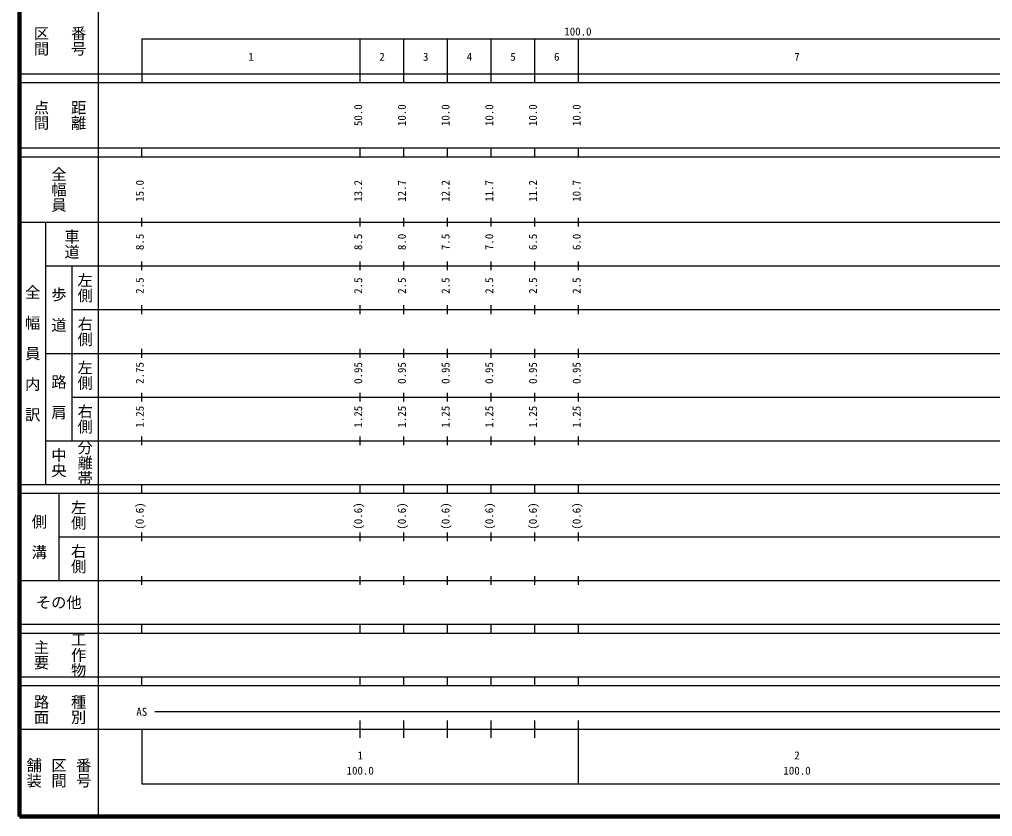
# Model space of a CAD drawing. Units: millimetres on the paper, enlarged 1000 times. Extents: x 40000 to 680000, y 20000 to 380000.
# Drawn here: x 40000 to 262757, y 20000 to 202409 of the extents above; entities that cross this region are included whole.
import ezdxf
from ezdxf.enums import TextEntityAlignment as Align

# ---------------------------------------------------------------- set-up
doc = ezdxf.new("R2010")
doc.units = ezdxf.units.MM
doc.header["$LTSCALE"] = 1000
doc.layers.add('M-TTL', color=2, linetype='Continuous', lineweight=140)
doc.layers.add('M-TTL-BAND', color=7, linetype='Continuous', lineweight=25)
doc.styles.add('@ＭＳ ゴシック', font='')
doc.styles.add('ＭＳ ゴシック', font='')
doc.styles.get('@ＭＳ ゴシック').set_extended_font_data('@MS Gothic')
doc.styles.get('ＭＳ ゴシック').set_extended_font_data('MS Gothic')

msp = doc.modelspace()

# ---------------------------------------------------------------- linework, layer by layer
at = {"layer": 'M-TTL'}
for p, q in [((40000, 380000), (40000, 20000)), ((40000, 20000), (680000, 20000))]:
    msp.add_line(p, q, dxfattribs=at)
at = {"layer": 'M-TTL-BAND'}
for p, q in [((58000, 370000), (58000, 20000)), ((68000, 198000), (579000, 198000)), ((68000, 198000), (68000, 188000)), ((118000, 188000), (118000, 198000)), ((128000, 188000), (128000, 198000)), ((138000, 188000), (138000, 198000)), ((148000, 188000), (148000, 198000)), ((158000, 188000), (158000, 198000)), ((168000, 188000), (168000, 198000)), ((40000, 190000), (579000, 190000)), ((40000, 188000), (579000, 188000)), ((40000, 173000), (579000, 173000)), ((68000, 171000), (68000, 173000)), ((118000, 171000), (118000, 173000)), ((128000, 171000), (128000, 173000)), ((138000, 171000), (138000, 173000)), ((148000, 171000), (148000, 173000)), ((158000, 171000), (158000, 173000)), ((168000, 171000), (168000, 173000)), ((40000, 171000), (579000, 171000)), ((40000, 156000), (579000, 156000)), ((46000, 96000), (46000, 156000)), ((68000, 155000), (68000, 157000)), ((118000, 155000), (118000, 157000)), ((128000, 155000), (128000, 157000)), ((138000, 155000), (138000, 157000)), ((148000, 155000), (148000, 157000)), ((158000, 155000), (158000, 157000)), ((168000, 155000), (168000, 157000)), ((46000, 146000), (579000, 146000)), ((52000, 146000), (52000, 106000)), ((68000, 145000), (68000, 147000)), ((118000, 145000), (118000, 147000)), ((128000, 145000), (128000, 147000)), ((138000, 145000), (138000, 147000)), ((148000, 145000), (148000, 147000)), ((158000, 145000), (158000, 147000)), ((168000, 145000), (168000, 147000)), ((52000, 136000), (579000, 136000)), ((68000, 135000), (68000, 137000)), ((118000, 135000), (118000, 137000)), ((128000, 135000), (128000, 137000)), ((138000, 135000), (138000, 137000)), ((148000, 135000), (148000, 137000)), ((158000, 135000), (158000, 137000)), ((168000, 135000), (168000, 137000)), ((68000, 125000), (68000, 127000)), ((118000, 125000), (118000, 127000)), ((128000, 125000), (128000, 127000)), ((138000, 125000), (138000, 127000)), ((148000, 125000), (148000, 127000)), ((158000, 125000), (158000, 127000)), ((168000, 125000), (168000, 127000)), ((46000, 126000), (579000, 126000)), ((52000, 116000), (579000, 116000)), ((68000, 115000), (68000, 117000)), ((118000, 115000), (118000, 117000)), ((128000, 115000), (128000, 117000)), ((138000, 115000), (138000, 117000)), ((148000, 115000), (148000, 117000)), ((158000, 115000), (158000, 117000)), ((168000, 115000), (168000, 117000)), ((68000, 105000), (68000, 107000)), ((118000, 105000), (118000, 107000)), ((128000, 105000), (128000, 107000)), ((138000, 105000), (138000, 107000)), ((148000, 105000), (148000, 107000)), ((158000, 105000), (158000, 107000)), ((168000, 105000), (168000, 107000)), ((46000, 106000), (579000, 106000)), ((40000, 96000), (579000, 96000)), ((68000, 94000), (68000, 96000)), ((118000, 94000), (118000, 96000)), ((128000, 94000), (128000, 96000)), ((138000, 94000), (138000, 96000)), ((148000, 94000), (148000, 96000)), ((158000, 94000), (158000, 96000)), ((168000, 94000), (168000, 96000)), ((40000, 94000), (579000, 94000)), ((49000, 94000), (49000, 74000)), ((68000, 83000), (68000, 85000)), ((118000, 83000), (118000, 85000)), ((128000, 83000), (128000, 85000)), ((138000, 83000), (138000, 85000)), ((148000, 83000), (148000, 85000)), ((158000, 83000), (158000, 85000)), ((168000, 83000), (168000, 85000)), ((49000, 84000), (579000, 84000)), ((40000, 74000), (579000, 74000)), ((68000, 73000), (68000, 75000)), ((118000, 73000), (118000, 75000)), ((128000, 73000), (128000, 75000)), ((138000, 73000), (138000, 75000)), ((148000, 73000), (148000, 75000)), ((158000, 73000), (158000, 75000)), ((168000, 73000), (168000, 75000)), ((40000, 64000), (579000, 64000)), ((68000, 62000), (68000, 64000)), ((118000, 62000), (118000, 64000)), ((128000, 62000), (128000, 64000)), ((138000, 62000), (138000, 64000)), ((148000, 62000), (148000, 64000)), ((158000, 62000), (158000, 64000)), ((168000, 62000), (168000, 64000)), ((40000, 62000), (579000, 62000)), ((40000, 52000), (579000, 52000)), ((68000, 50000), (68000, 52000)), ((118000, 50000), (118000, 52000)), ((128000, 50000), (128000, 52000)), ((138000, 50000), (138000, 52000)), ((148000, 50000), (148000, 52000)), ((158000, 50000), (158000, 52000)), ((168000, 50000), (168000, 52000)), ((40000, 50000), (579000, 50000)), ((71000, 44000), (565000, 44000)), ((118000, 38000), (118000, 42000)), ((128000, 38000), (128000, 42000)), ((138000, 38000), (138000, 42000)), ((148000, 38000), (148000, 42000)), ((158000, 38000), (158000, 42000)), ((168000, 27500), (168000, 42000)), ((40000, 40000), (579000, 40000)), ((68000, 40000), (68000, 27500)), ((68000, 27500), (579000, 27500))]:
    msp.add_line(p, q, dxfattribs=at)

# ---------------------------------------------------------------- texts
at = {"layer": 'M-TTL-BAND', "style": '@ＭＳ ゴシック'}
for s, p in [('区間', (45000, 197500)), ('番号', (53500, 197500)), ('点間', (45000, 180500)), ('距離', (53500, 180500)), ('全幅員', (49000, 163500)), ('車道', (52000, 151000)), ('左側', (55000, 141000)), ('全\u3000幅\u3000員\u3000内\u3000訳', (43000, 126000)), ('歩\u3000道', (49000, 136000)), ('右側', (55000, 131000)), ('左側', (55000, 121000)), ('路\u3000肩', (49000, 116000)), ('右側', (55000, 111000)), ('分離帯', (55000, 101000)), ('中央', (49000, 101000)), ('左側', (53500, 89000)), ('側\u3000溝', (44500, 84000)), ('右側', (53500, 79000)), ('主要', (45000, 57000)), ('工作物', (53500, 57000)), ('路面', (45000, 44500)), ('種別', (53500, 44500)), ('舗装', (43333, 30000)), ('区間', (49000, 30000)), ('番号', (54667, 30000))]:
    msp.add_text(s, height=2566, rotation=270, dxfattribs=at).set_placement(p, align=Align.MIDDLE_CENTER)
at = {"layer": 'M-TTL-BAND', "style": 'ＭＳ ゴシック'}
for s, p in [('100.0', (167844, 198195)), ('1', (93000, 192405)), ('2', (123000, 192405)), ('3', (133000, 192405)), ('4', (143000, 192405)), ('5', (153000, 192405)), ('6', (163000, 192405)), ('7', (218000, 192405)), ('AS', (68000, 42500)), ('1', (118000, 32523)), ('2', (218000, 32523)), ('100.0', (118000, 29033)), ('100.0', (218000, 29033))]:
    msp.add_text(s, height=1833, dxfattribs=at).set_placement(p, align=Align.BOTTOM_CENTER)
for s, p in [('50.0', (119000, 180500)), ('10.0', (129000, 180500)), ('10.0', (139000, 180500)), ('10.0', (149000, 180500)), ('10.0', (159000, 180500)), ('10.0', (169000, 180500)), ('15.0', (69000, 163174)), ('13.2', (119000, 163174)), ('12.7', (129000, 163174)), ('12.2', (139000, 163174)), ('11.7', (149000, 163174)), ('11.2', (159000, 163174)), ('10.7', (169000, 163174)), ('8.5', (69000, 151500)), ('8.5', (119000, 151500)), ('8.0', (129000, 151500)), ('7.5', (139000, 151500)), ('7.0', (149000, 151500)), ('6.5', (159000, 151500)), ('6.0', (169000, 151500)), ('2.5', (69000, 141500)), ('2.5', (119000, 141500)), ('2.5', (129000, 141500)), ('2.5', (139000, 141500)), ('2.5', (149000, 141500)), ('2.5', (159000, 141500)), ('2.5', (169000, 141500)), ('2.75', (69000, 121500)), ('0.95', (119000, 121500)), ('0.95', (129000, 121500)), ('0.95', (139000, 121500)), ('0.95', (149000, 121500)), ('0.95', (159000, 121500)), ('0.95', (169000, 121500)), ('1.25', (69000, 111500)), ('1.25', (119000, 111500)), ('1.25', (129000, 111500)), ('1.25', (139000, 111500)), ('1.25', (149000, 111500)), ('1.25', (159000, 111500)), ('1.25', (169000, 111500)), ('(0.6)', (69000, 88764)), ('(0.6)', (119000, 88764)), ('(0.6)', (129000, 88764)), ('(0.6)', (139000, 88764)), ('(0.6)', (149000, 88764)), ('(0.6)', (159000, 88764)), ('(0.6)', (169000, 88764))]:
    msp.add_text(s, height=1833, rotation=90, dxfattribs=at).set_placement(p, align=Align.BOTTOM_CENTER)
msp.add_text('その他', height=2566, dxfattribs=at).set_placement((49000, 69000), align=Align.MIDDLE_CENTER)

doc.saveas('drawing.dxf')
